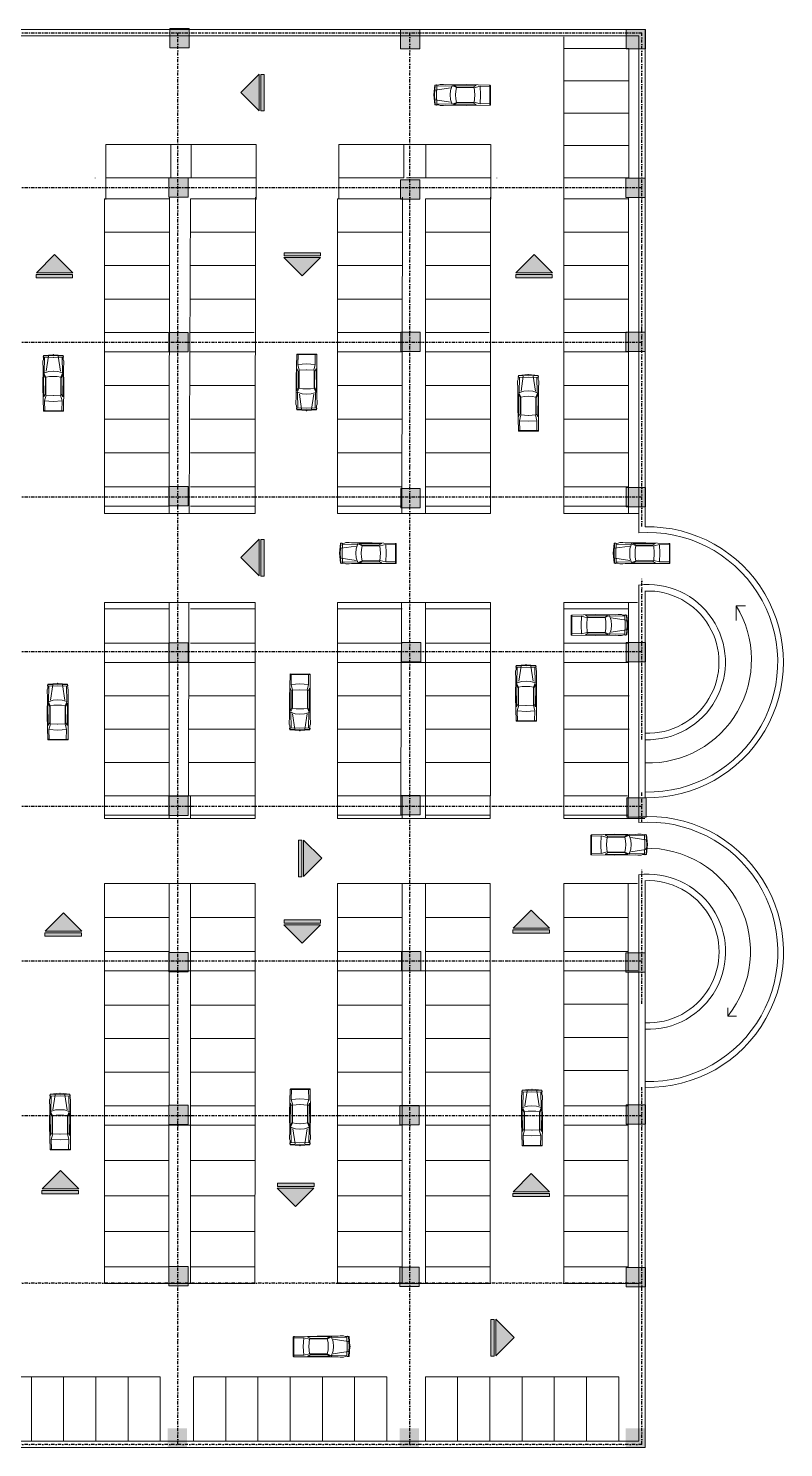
# Model space of a CAD drawing. Header units: millimetres. Extents: x 6439 to 7632, y -3085 to -712.
# Drawn here: x 7046 to 7632, y -3085 to -1984 of the extents above; entities that cross this region are included whole.
import ezdxf

# ---------------------------------------------------------------- set-up
doc = ezdxf.new("R2010")
doc.units = ezdxf.units.MM
doc.linetypes.add('DASHDOT', pattern=[25.4, 12.7, -6.35, 0, -6.35])
doc.linetypes.add('DASHED', pattern=[19.05, 12.7, -6.35])
for name, color, linetype, lineweight in [('auxiliar', 24, 'Continuous', 5), ('muebles', 30, 'Continuous', 0), ('Muros', 1, 'Continuous', 9), ('vial', 51, 'DASHED', 5)]:
    doc.layers.add(name, color=color, linetype=linetype, lineweight=lineweight)
doc.layers.add('ejes', color=210, linetype='DASHDOT')

# ---------------------------------------------------------------- blocks, each defined once
blk = doc.blocks.new('CHFA04PL')
at = {"color": 0, "linetype": 'ByBlock'}
for p, q in [((0, 0), (0.08, 0.96)), ((0, 0), (0.08, -0.96)), ((0.13, 0.95), (0.07, 0.01)), ((0.08, 0.96), (0.23, 0.99)), ((0.13, 0.95), (0.47, 0.97)), ((0.15, 0.48), (1.61, 0.7)), ((0.23, 0.99), (0.25, 0.96)), ((0.28, 0.96), (0.25, 0)), ((0.27, 0.85), (1.74, 0.88)), ((0.47, 0.97), (0.62, 1.03)), ((0.62, 1.03), (0.94, 1.03)), ((0.94, 1.03), (1.15, 1)), ((1.15, 1), (3.16, 1.01)), ((1.62, 0.44), (1.59, 0)), ((1.78, 0.91), (1.62, 0.44)), ((1.78, 0.91), (2.19, 0.73)), ((1.91, 0.95), (4.1, 0.93)), ((1.91, 0.95), (2.24, 0.77)), ((2.12, 0.37), (2.11, 0)), ((2.19, 0.73), (2.12, 0.37)), ((2.19, 0.73), (3.92, 0.73)), ((2.24, 0.77), (3.78, 0.77)), ((3.16, 1.01), (5.44, 0.95)), ((3.78, 0.77), (4.1, 0.93)), ((3.92, 0.71), (4.48, 0.85)), ((3.92, 0.73), (3.97, 0.01)), ((4.48, 0.85), (5.43, 0.83)), ((4.48, 0.85), (4.53, 0)), ((4.48, -0.85), (4.53, 0)), ((5.44, 0.9), (5.44, -0.95)), ((5.49, 0.9), (5.49, -0.95)), ((0.13, -0.95), (0.07, -0.01)), ((0.08, -0.96), (0.23, -0.99)), ((0.13, -0.95), (0.47, -0.97)), ((0.15, -0.48), (1.61, -0.7)), ((0.23, -0.99), (0.25, -0.96)), ((0.28, -0.96), (0.25, 0)), ((0.27, -0.85), (1.74, -0.88)), ((0.47, -0.97), (0.62, -1.03)), ((0.62, -1.03), (0.94, -1.03)), ((0.94, -1.03), (1.15, -1)), ((1.15, -1), (3.16, -1.01)), ((1.62, -0.44), (1.59, 0)), ((1.77, -0.89), (1.62, -0.44)), ((1.8, -0.9), (2.19, -0.73)), ((1.91, -0.95), (2.24, -0.77)), ((1.91, -0.95), (4.1, -0.93)), ((2.12, -0.37), (2.11, 0)), ((2.19, -0.73), (2.12, -0.37)), ((2.19, -0.73), (3.92, -0.73)), ((2.24, -0.77), (3.78, -0.77)), ((3.16, -1.01), (5.44, -1)), ((3.78, -0.77), (4.1, -0.93)), ((3.92, -0.73), (3.97, -0.01)), ((3.92, -0.71), (4.48, -0.85)), ((4.48, -0.85), (5.43, -0.83))]:
    blk.add_line(p, q, dxfattribs=at)
for centre, radius, start, end in [((0.27, 0), 0.0127, 178.7004, 181.2996), ((1.6, 0), 0.0127, 175.5855, 184.4145), ((1.79, 0.88), 0.0254, 65.7961, 162.2571), ((2.12, 0), 0.0127, 177.991, 182.009), ((5.39, 0.9), 0.0508, 0, 88.5082), ((5.44, 0.9), 0.0508, 0, 88.5082), ((1.79, -0.88), 0.0254, 197.7429, 294.2039), ((1.92, -0.91), 0.0127, 116.9382, 269.53), ((5.39, -0.95), 0.0508, 270.2142, 0), ((5.44, -0.95), 0.0508, 270.2142, 360)]:
    blk.add_arc(centre, radius, start, end, dxfattribs=at)
for p in [(0, 0.01), (0, -0.01)]:
    blk.add_point(p, dxfattribs=at)

msp = doc.modelspace()

# ---------------------------------------------------------------- hatches: boundary and pattern name
at = {"layer": 'Muros', "linetype": 'Continuous'}
for points in [[(7155.7, -1984.2), (7155.7, -1999.2), (7170.7, -1999.2), (7170.7, -1984.2)], [(7334.7, -1985.1), (7334.7, -2000.1), (7349.7, -2000.1), (7349.7, -1985.1)], [(7510, -1985.1), (7510, -2000.1), (7525, -2000.1), (7525, -1985.1)], [(7155.1, -2100.2), (7155.1, -2115.2), (7170.1, -2115.2), (7170.1, -2100.2)], [(7334.7, -2101.6), (7334.7, -2116.6), (7349.7, -2116.6), (7349.7, -2101.6)], [(7509.6, -2100.3), (7509.6, -2115.3), (7524.6, -2115.3), (7524.6, -2100.3)], [(7155.1, -2220.2), (7155.1, -2235.2), (7170.1, -2235.2), (7170.1, -2220.2)], [(7335.1, -2219.9), (7335.1, -2234.9), (7350.1, -2234.9), (7350.1, -2219.9)], [(7509.6, -2219.9), (7509.6, -2234.9), (7524.6, -2234.9), (7524.6, -2219.9)], [(7155.1, -2339.6), (7155.1, -2354.6), (7170.1, -2354.6), (7170.1, -2339.6)], [(7335.1, -2341.2), (7335.1, -2356.2), (7350.1, -2356.2), (7350.1, -2341.2)], [(7510, -2340.3), (7510, -2355.3), (7525, -2355.3), (7525, -2340.3)], [(7155.1, -2460.9), (7155.1, -2475.9), (7170.1, -2475.9), (7170.1, -2460.9)], [(7335.5, -2460.7), (7335.5, -2475.7), (7350.5, -2475.7), (7350.5, -2460.7)], [(7510, -2460.7), (7510, -2475.7), (7525, -2475.7), (7525, -2460.7)], [(7155.1, -2580), (7155.1, -2595), (7170.1, -2595), (7170.1, -2580)], [(7335.1, -2579.3), (7335.1, -2594.3), (7350.1, -2594.3), (7350.1, -2579.3)], [(7510.5, -2581.1), (7510.5, -2596.1), (7525.5, -2596.1), (7525.5, -2581.1)], [(7155.1, -2701.2), (7155.1, -2716.2), (7170.1, -2716.2), (7170.1, -2701.2)], [(7335.5, -2700.5), (7335.5, -2715.5), (7350.5, -2715.5), (7350.5, -2700.5)], [(7509.6, -2701.4), (7509.6, -2716.4), (7524.6, -2716.4), (7524.6, -2701.4)], [(7155.1, -2819.5), (7155.1, -2834.5), (7170.1, -2834.5), (7170.1, -2819.5)], [(7334.2, -2819.9), (7334.2, -2834.9), (7349.2, -2834.9), (7349.2, -2819.9)], [(7510, -2819.3), (7510, -2834.3), (7525, -2834.3), (7525, -2819.3)], [(7155.1, -2944.7), (7155.1, -2959.7), (7170.1, -2959.7), (7170.1, -2944.7)], [(7334.2, -2945.3), (7334.2, -2960.3), (7349.2, -2960.3), (7349.2, -2945.3)], [(7510, -2945.5), (7510, -2960.5), (7525, -2960.5), (7525, -2945.5)], [(7154.2, -3070.3), (7154.2, -3085.3), (7169.2, -3085.3), (7169.2, -3070.3)], [(7334.2, -3070.3), (7334.2, -3085.3), (7349.2, -3085.3), (7349.2, -3070.3)], [(7509.6, -3070.3), (7509.6, -3085.3), (7524.6, -3085.3), (7524.6, -3070.3)]]:
    msp.add_hatch(color=256, dxfattribs=at).paths.add_polyline_path(points)
at = {"layer": 'vial', "linetype": 'Continuous', "ltscale": 2.5}
h = msp.add_hatch(color=256, dxfattribs=at)
h.paths.add_polyline_path([(7226.5, -2020), (7228.9, -2020), (7228.9, -2048.3), (7226.5, -2048.3)])
h.paths.add_polyline_path([(7225.2, -2019.8), (7225.2, -2048.1), (7211, -2034)])
h = msp.add_hatch(color=256, dxfattribs=at)
h.paths.add_polyline_path([(7080.4, -2175.2), (7080.4, -2177.7), (7052.1, -2177.7), (7052.1, -2175.2)])
h.paths.add_polyline_path([(7080.6, -2173.9), (7052.3, -2173.9), (7066.4, -2159.7)])
h = msp.add_hatch(color=256, dxfattribs=at)
h.paths.add_polyline_path([(7244.5, -2160.8), (7244.5, -2158.3), (7272.8, -2158.3), (7272.8, -2160.8)])
h.paths.add_polyline_path([(7244.3, -2162.1), (7272.6, -2162.1), (7258.5, -2176.3)])
h = msp.add_hatch(color=256, dxfattribs=at)
h.paths.add_polyline_path([(7452.5, -2175.2), (7452.5, -2177.7), (7424.2, -2177.7), (7424.2, -2175.2)])
h.paths.add_polyline_path([(7452.7, -2173.9), (7424.4, -2173.9), (7438.5, -2159.7)])
h = msp.add_hatch(color=256, dxfattribs=at)
h.paths.add_polyline_path([(7226.5, -2380.7), (7228.9, -2380.7), (7228.9, -2409.1), (7226.5, -2409.1)])
h.paths.add_polyline_path([(7225.2, -2380.6), (7225.2, -2408.9), (7211, -2394.7)])
h = msp.add_hatch(color=256, dxfattribs=at)
h.paths.add_polyline_path([(7258.2, -2614.1), (7255.7, -2614.1), (7255.7, -2642.4), (7258.2, -2642.4)])
h.paths.add_polyline_path([(7259.5, -2613.9), (7259.5, -2642.2), (7273.7, -2628.1)])
h = msp.add_hatch(color=256, dxfattribs=at)
h.paths.add_polyline_path([(7087.2, -2686), (7087.2, -2688.4), (7058.9, -2688.4), (7058.9, -2686)])
h.paths.add_polyline_path([(7087.4, -2684.6), (7059.1, -2684.6), (7073.2, -2670.5)])
h = msp.add_hatch(color=256, dxfattribs=at)
h.paths.add_polyline_path([(7450.3, -2683.7), (7450.3, -2686.1), (7421.9, -2686.1), (7421.9, -2683.7)])
h.paths.add_polyline_path([(7450.4, -2682.4), (7422.1, -2682.4), (7436.3, -2668.2)])
h = msp.add_hatch(color=256, dxfattribs=at)
h.paths.add_polyline_path([(7244.5, -2678.3), (7244.5, -2675.9), (7272.8, -2675.9), (7272.8, -2678.3)])
h.paths.add_polyline_path([(7244.3, -2679.6), (7272.6, -2679.6), (7258.5, -2693.8)])
h = msp.add_hatch(color=256, dxfattribs=at)
h.paths.add_polyline_path([(7085, -2885.8), (7085, -2888.3), (7056.6, -2888.3), (7056.6, -2885.8)])
h.paths.add_polyline_path([(7085.1, -2884.5), (7056.8, -2884.5), (7071, -2870.3)])
h = msp.add_hatch(color=256, dxfattribs=at)
h.paths.add_polyline_path([(7450.3, -2888.1), (7450.3, -2890.5), (7421.9, -2890.5), (7421.9, -2888.1)])
h.paths.add_polyline_path([(7450.4, -2886.8), (7422.1, -2886.8), (7436.3, -2872.6)])
h = msp.add_hatch(color=256, dxfattribs=at)
h.paths.add_polyline_path([(7239.4, -2882.7), (7239.4, -2880.2), (7267.7, -2880.2), (7267.7, -2882.7)])
h.paths.add_polyline_path([(7239.2, -2884), (7267.5, -2884), (7253.4, -2898.2)])
h = msp.add_hatch(color=256, dxfattribs=at)
h.paths.add_polyline_path([(7407.4, -2985.9), (7404.9, -2985.9), (7404.9, -3014.3), (7407.4, -3014.3)])
h.paths.add_polyline_path([(7408.7, -2985.7), (7408.7, -3014.1), (7422.9, -2999.9)])

# ---------------------------------------------------------------- linework, layer by layer
at = {"layer": 'auxiliar', "linetype": 'Continuous'}
for p, q in [((7461.4, -2116.6), (7461.4, -1990.8)), ((7461.4, -1999.9), (7511.9, -1999.9)), ((7511.9, -2000.7), (7511.9, -2100.2)), ((7461.4, -2025), (7511.9, -2025)), ((7461.4, -2050), (7511.9, -2050)), ((7106.2, -2117), (7106.2, -2074.2)), ((7106.2, -2074.2), (7156.7, -2074.2)), ((7156.7, -2074.2), (7156.7, -2100.2)), ((7156.9, -2074.2), (7222.8, -2074.2)), ((7172.3, -2100.2), (7172.3, -2074.2)), ((7222.8, -2074.2), (7222.8, -2117)), ((7286.9, -2074.2), (7404.5, -2074.2)), ((7286.9, -2116.5), (7286.9, -2074.2)), ((7337.4, -2074.2), (7337.4, -2100.2)), ((7354.5, -2100.2), (7354.5, -2074.2)), ((7405, -2074.2), (7405, -2116.6)), ((7461.4, -2075.1), (7511.9, -2075.1)), ((7097.9, -2100.2), (7097.9, -2100.3)), ((7106.2, -2100.2), (7156.7, -2100.2)), ((7157.3, -2100.2), (7222.8, -2100.2)), ((7164, -2100.2), (7164, -2100.3)), ((7286.9, -2100.2), (7337.4, -2100.2)), ((7339.5, -2100.2), (7405, -2100.2)), ((7346.2, -2100.2), (7346.2, -2100.3)), ((7409.5, -2100.2), (7409.5, -2100.3)), ((7461.4, -2100.2), (7511.9, -2100.2)), ((7105.1, -2116.5), (7155.2, -2116.5)), ((7105.1, -2360.5), (7105.1, -2116.5)), ((7155.5, -2115.2), (7155.3, -2360.5)), ((7170.9, -2360.5), (7171.8, -2116.5)), ((7171.8, -2116.5), (7221.9, -2116.5)), ((7222.2, -2115.2), (7222.1, -2360.5)), ((7286, -2116.5), (7336.1, -2116.5)), ((7286, -2360.5), (7286, -2116.5)), ((7336.4, -2115.2), (7335.7, -2360.5)), ((7354.3, -2116.5), (7404.4, -2116.5)), ((7354.3, -2360.5), (7354.3, -2116.5)), ((7404.7, -2115.2), (7404.5, -2360.5)), ((7461.4, -2116.5), (7511.5, -2116.5)), ((7461.4, -2360.5), (7461.4, -2116.5)), ((7511.7, -2115.2), (7511.6, -2360.5)), ((7105.1, -2142.4), (7155.2, -2142.4)), ((7171.8, -2142.4), (7221.9, -2142.4)), ((7286, -2142.4), (7336.1, -2142.4)), ((7354.3, -2142.4), (7404.4, -2142.4)), ((7461.4, -2142.4), (7511.5, -2142.4)), ((7105.1, -2168.3), (7155.2, -2168.3)), ((7171.8, -2168.3), (7221.9, -2168.3)), ((7286, -2168.3), (7336.1, -2168.3)), ((7354.3, -2168.3), (7404.4, -2168.3)), ((7461.4, -2168.3), (7511.5, -2168.3)), ((7105.1, -2194.2), (7155.2, -2194.2)), ((7171.8, -2194.2), (7221.9, -2194.2)), ((7286, -2194.2), (7336.1, -2194.2)), ((7354.3, -2194.2), (7404.4, -2194.2)), ((7461.4, -2194.2), (7511.5, -2194.2)), ((7105.1, -2220.2), (7154.4, -2220.2)), ((7171.8, -2220.2), (7221.2, -2220.2)), ((7286, -2220.2), (7335.4, -2220.2)), ((7354.3, -2220.2), (7403.6, -2220.2)), ((7461.4, -2220.2), (7510.7, -2220.2)), ((7105.1, -2235.2), (7155.2, -2235.2)), ((7171.8, -2235.2), (7221.9, -2235.2)), ((7286, -2235.2), (7336.1, -2235.2)), ((7354.3, -2235.2), (7404.4, -2235.2)), ((7461.4, -2235.2), (7511.5, -2235.2)), ((7105.1, -2261.3), (7155.2, -2261.3)), ((7171.8, -2261.3), (7221.9, -2261.3)), ((7286, -2261.3), (7336.1, -2261.3)), ((7354.3, -2261.3), (7404.4, -2261.3)), ((7461.4, -2261.3), (7511.5, -2261.3)), ((7105.1, -2287.5), (7155.2, -2287.5)), ((7171.8, -2287.5), (7221.9, -2287.5)), ((7286, -2287.5), (7336.1, -2287.5)), ((7354.3, -2287.5), (7404.4, -2287.5)), ((7461.4, -2287.5), (7511.5, -2287.5)), ((7105.1, -2313.6), (7155.2, -2313.6)), ((7171.8, -2313.6), (7221.9, -2313.6)), ((7286, -2313.6), (7336.1, -2313.6)), ((7354.3, -2313.6), (7404.4, -2313.6)), ((7461.4, -2313.6), (7511.5, -2313.6)), ((7105.1, -2339.8), (7155.2, -2339.8)), ((7171.8, -2339.8), (7221.9, -2339.8)), ((7286, -2339.8), (7336.1, -2339.8)), ((7354.3, -2339.8), (7404.4, -2339.8)), ((7461.4, -2339.8), (7511.5, -2339.8)), ((7105.1, -2354.8), (7155.2, -2354.8)), ((7171.8, -2354.8), (7221.9, -2354.8)), ((7286, -2354.8), (7336.1, -2354.8)), ((7354.3, -2354.8), (7404.4, -2354.8)), ((7461.4, -2354.8), (7511.5, -2354.8)), ((7105.1, -2579.7), (7105.1, -2429.6)), ((7155.3, -2429.6), (7155.2, -2579.7)), ((7170.2, -2579.5), (7170.6, -2429.6)), ((7222.1, -2429.6), (7222, -2579.7)), ((7286, -2579.7), (7286, -2429.6)), ((7335.5, -2429.6), (7335.1, -2579.3)), ((7354.3, -2502), (7354.3, -2429.6)), ((7404.5, -2429.6), (7404.5, -2579.7)), ((7461.4, -2579.7), (7461.4, -2429.6)), ((7511.6, -2429.6), (7511.6, -2580.3)), ((7595.3, -2432.3), (7602.4, -2432.3)), ((7595.3, -2432.3), (7595.3, -2443.6)), ((7105.1, -2434.5), (7155.2, -2434.5)), ((7171.8, -2434.5), (7221.9, -2434.5)), ((7286, -2434.5), (7336.1, -2434.5)), ((7354.3, -2434.5), (7404.4, -2434.5)), ((7461.4, -2434.5), (7511.5, -2434.5)), ((7105.1, -2461.1), (7155.2, -2461.1)), ((7171.8, -2461.1), (7221.9, -2461.1)), ((7286, -2461.1), (7336.1, -2461.1)), ((7354.3, -2461.1), (7404.4, -2461.1)), ((7461.4, -2461.1), (7511.5, -2461.1)), ((7105.1, -2476.1), (7222, -2476.1)), ((7286, -2476.1), (7404.5, -2476.1)), ((7461.4, -2476.1), (7511.5, -2476.1)), ((7105.1, -2502), (7155.3, -2502)), ((7170.4, -2502), (7222, -2502)), ((7286, -2502), (7335.3, -2502)), ((7354.3, -2502), (7404.5, -2502)), ((7354.3, -2580.3), (7354.3, -2502)), ((7461.4, -2502), (7512.1, -2502)), ((7105.1, -2527.9), (7155.3, -2527.9)), ((7170.3, -2527.9), (7222, -2527.9)), ((7286, -2527.9), (7335.2, -2527.9)), ((7354.3, -2527.9), (7404.6, -2527.9)), ((7461.4, -2527.9), (7512.1, -2527.9)), ((7105.1, -2553.8), (7155.3, -2553.8)), ((7170.3, -2553.8), (7222, -2553.8)), ((7286, -2553.8), (7335.2, -2553.8)), ((7354.3, -2553.8), (7404.5, -2553.8)), ((7461.4, -2553.8), (7511.6, -2553.8)), ((7105.1, -2579.7), (7222, -2579.7)), ((7105.1, -2597.2), (7105.1, -2579.7)), ((7155.2, -2579.7), (7155.2, -2597.2)), ((7171.8, -2597.2), (7171.8, -2579.7)), ((7222, -2579.7), (7222, -2597.2)), ((7286, -2579.7), (7404.4, -2579.7)), ((7286, -2597.2), (7286, -2579.7)), ((7336.2, -2579.7), (7336.2, -2597.2)), ((7354.3, -2597.2), (7354.3, -2580.3)), ((7404.4, -2579.7), (7404.4, -2597.2)), ((7461.4, -2579.7), (7511, -2579.7)), ((7461.4, -2597.2), (7461.4, -2579.7)), ((7511.5, -2580.3), (7511.5, -2597.2)), ((7105.1, -2594.7), (7155.2, -2594.7)), ((7171.8, -2594.7), (7222, -2594.7)), ((7286, -2594.7), (7336.2, -2594.7)), ((7354.3, -2594.7), (7404.4, -2594.7)), ((7461.4, -2594.7), (7511.5, -2594.7)), ((7105.1, -2647.6), (7155.2, -2647.6)), ((7105.1, -2715.5), (7105.1, -2647.6)), ((7105.1, -2647.6), (7222, -2647.6)), ((7155.2, -2647.6), (7155.2, -2716.2)), ((7171.8, -2716.1), (7171.8, -2647.6)), ((7171.8, -2647.6), (7222, -2647.6)), ((7222, -2647.6), (7221.9, -2715.5)), ((7286, -2647.6), (7336.2, -2647.6)), ((7286, -2715.5), (7286, -2647.6)), ((7286, -2647.6), (7404.4, -2647.6)), ((7336.2, -2647.6), (7336.1, -2715.5)), ((7354.3, -2715.5), (7354.3, -2647.6)), ((7354.3, -2647.6), (7404.4, -2647.6)), ((7404.4, -2647.6), (7404.4, -2715.5)), ((7461.4, -2715.5), (7461.4, -2647.6)), ((7461.4, -2647.6), (7518.8, -2647.6)), ((7511.5, -2647.6), (7511.5, -2715.5)), ((7105.1, -2674), (7155.2, -2674)), ((7171.8, -2674), (7222, -2674)), ((7286, -2674), (7336.2, -2674)), ((7354.3, -2674), (7404.4, -2674)), ((7461.4, -2674), (7511.5, -2674)), ((7105.1, -2700.5), (7155.2, -2700.5)), ((7171.8, -2700.5), (7222, -2700.5)), ((7286, -2700.5), (7336.2, -2700.5)), ((7354.3, -2700.5), (7404.4, -2700.5)), ((7461.4, -2700.5), (7511.5, -2700.5)), ((7105.1, -2715.5), (7221.9, -2715.5)), ((7286, -2715.5), (7336.2, -2715.5)), ((7335.5, -2715.5), (7404.4, -2715.5)), ((7461.4, -2715.5), (7519, -2715.5)), ((7461.4, -2741.2), (7511.5, -2741.2)), ((7105.1, -2742.1), (7155.2, -2742.1)), ((7171.8, -2742.1), (7221.9, -2742.1)), ((7286, -2742.1), (7336.2, -2742.1)), ((7354.3, -2742.1), (7404.4, -2742.1)), ((7588.7, -2750.5), (7588.7, -2744.1)), ((7588.7, -2750.5), (7595.5, -2750.5)), ((7105.1, -2768), (7155.2, -2768)), ((7171.8, -2768), (7222, -2768)), ((7286, -2768), (7336.2, -2768)), ((7354.3, -2768), (7404.4, -2768)), ((7461.4, -2767), (7511.5, -2767)), ((7105.1, -2794), (7155.2, -2794)), ((7171.8, -2794), (7222, -2794)), ((7286, -2794), (7336.2, -2794)), ((7354.3, -2794), (7404.4, -2794)), ((7461.4, -2792.7), (7511.5, -2792.7)), ((7105.1, -2820), (7155.2, -2820)), ((7105.1, -2958), (7105.1, -2820)), ((7155.1, -2820), (7155.1, -2958)), ((7171.8, -2958), (7171.8, -2820)), ((7171.8, -2820), (7222, -2820)), ((7221.9, -2820), (7221.8, -2958)), ((7286, -2820), (7336.2, -2820)), ((7286, -2958), (7286, -2820)), ((7336.1, -2820), (7336.1, -2958)), ((7336.1, -2820), (7404.4, -2820)), ((7354.3, -2958), (7354.3, -2820)), ((7404.3, -2820), (7404.3, -2958)), ((7461.4, -2958), (7461.4, -2820)), ((7461.4, -2820), (7511.5, -2820)), ((7511.4, -2820), (7511.4, -2945.1)), ((7105.1, -2835), (7155.2, -2835)), ((7155.2, -2835), (7222, -2835)), ((7286, -2835), (7336.2, -2835)), ((7354.3, -2835), (7404.4, -2835)), ((7461.4, -2835), (7511.5, -2835)), ((7105.1, -2862.5), (7155.2, -2862.5)), ((7171.8, -2862.5), (7222, -2862.5)), ((7286, -2862.5), (7336.2, -2862.5)), ((7354.3, -2862.5), (7404.4, -2862.5)), ((7461.4, -2862.5), (7511.5, -2862.5)), ((7105.1, -2890), (7155.2, -2890)), ((7171.8, -2890), (7222, -2890)), ((7286, -2890), (7336.2, -2890)), ((7354.3, -2890), (7404.4, -2890)), ((7461.4, -2890), (7511.5, -2890)), ((7105.1, -2917.5), (7155.2, -2917.5)), ((7171.8, -2917.5), (7222, -2917.5)), ((7286, -2917.5), (7336.2, -2917.5)), ((7354.3, -2917.5), (7404.4, -2917.5)), ((7461.4, -2917.5), (7511.5, -2917.5)), ((7105.1, -2945), (7155.2, -2945)), ((7171.8, -2945), (7222, -2945)), ((7286, -2945), (7336.2, -2945)), ((7354.3, -2945), (7404.4, -2945)), ((7461.4, -2945), (7511.5, -2945)), ((7105.1, -2958), (7221.8, -2958)), ((7286, -2958), (7404.3, -2958)), ((7461.4, -2958), (7519.6, -2958)), ((6998.4, -3030.3), (7148.4, -3030.3)), ((7048.4, -3080.3), (7048.4, -3030.3)), ((7073.4, -3080.3), (7073.4, -3030.3)), ((7098.4, -3080.3), (7098.4, -3030.3)), ((7123.4, -3080.3), (7123.4, -3030.3)), ((7148.4, -3080.3), (7148.4, -3030.3)), ((7174.2, -3030.3), (7324.2, -3030.3)), ((7174.2, -3080.3), (7174.2, -3030.3)), ((7199.2, -3080.3), (7199.2, -3030.3)), ((7224.2, -3080.3), (7224.2, -3030.3)), ((7249.2, -3080.3), (7249.2, -3030.3)), ((7274.2, -3080.3), (7274.2, -3030.3)), ((7299.2, -3080.3), (7299.2, -3030.3)), ((7324.2, -3080.3), (7324.2, -3030.3)), ((7354.1, -3080.3), (7354.1, -3030.3)), ((7354.1, -3030.3), (7504.1, -3030.3)), ((7379.1, -3080.3), (7379.1, -3030.3)), ((7404.1, -3080.3), (7404.1, -3030.3)), ((7429.1, -3080.3), (7429.1, -3030.3)), ((7454.1, -3080.3), (7454.1, -3030.3)), ((7479.1, -3080.3), (7479.1, -3030.3)), ((7504.1, -3080.3), (7504.1, -3030.3))]:
    msp.add_line(p, q, dxfattribs=at)
at = {"layer": 'auxiliar'}
for p, q in [((7222.1, -2360.5), (7105.1, -2360.5)), ((7404.5, -2360.5), (7286, -2360.5)), ((7519.8, -2360.5), (7461.4, -2360.5)), ((7222.1, -2429.6), (7105.1, -2429.6)), ((7404.5, -2429.6), (7286, -2429.6)), ((7518.6, -2429.6), (7461.4, -2429.6)), ((7222, -2597.2), (7105.1, -2597.2)), ((7404.4, -2597.2), (7286, -2597.2)), ((7524.5, -2597.2), (7461.4, -2597.2)), ((7105.1, -2715.5), (7105.1, -2820)), ((7155.2, -2715.5), (7155.2, -2819.5)), ((7171.8, -2716.1), (7171.8, -2820)), ((7221.9, -2715.5), (7222, -2820)), ((7286, -2715.5), (7286, -2820)), ((7336.2, -2715.5), (7336.2, -2820)), ((7354.3, -2715.5), (7354.3, -2820)), ((7404.4, -2715.5), (7404.4, -2820)), ((7461.4, -2715.5), (7461.4, -2820)), ((7511.5, -2820), (7511.5, -2716.4))]:
    msp.add_line(p, q, dxfattribs=at)
at = {"layer": 'auxiliar', "color": 1}
msp.add_line((7430.4, -3085.3), (7166.7, -3085.3), dxfattribs=at)
at = {"layer": 'auxiliar', "linetype": 'Continuous'}
for centre, start, end in [((7526.9, -2476.1), 95.2616, 95.3253), ((7527.1, -2474.1), 268.3055, 31.4839), ((7526.4, -2700.3), 321.1488, 91.6735)]:
    msp.add_arc(centre, 80, start, end, dxfattribs=at)
at = {"layer": 'ejes', "linetype": 'DASHDOT', "ltscale": 0.2}
for p, q in [((6442.1, -1987.6), (7522.1, -1987.6)), ((7162.1, -3082.8), (7162.1, -1987.6)), ((7342.1, -3082.8), (7342.1, -1987.6)), ((7522.1, -2062.6), (7522.1, -1987.6)), ((7522.1, -2218), (7522.1, -2057.8)), ((6442.1, -2107.6), (7522.1, -2107.6)), ((7522.1, -2370.7), (7522.1, -2218)), ((6442.1, -2227.6), (7522.1, -2227.6)), ((6442.1, -2347.6), (7522.1, -2347.6)), ((7522.1, -2535.9), (7522.1, -2411.3)), ((6442.1, -2467.6), (7522.1, -2467.6)), ((7522.1, -2600.4), (7522.1, -2576.6)), ((6442.1, -2587.6), (7522.1, -2587.6)), ((7522.1, -2740.9), (7522.1, -2637.1)), ((6442.1, -2707.6), (7522.1, -2707.6)), ((7522.1, -3082.8), (7522.1, -2805.7)), ((6442.1, -2827.6), (7522.1, -2827.6)), ((7522.1, -2957.6), (6442.1, -2957.6)), ((7154.3, -3082.8), (6442.1, -3082.8)), ((7522.1, -3082.8), (7154.3, -3082.8))]:
    msp.add_line(p, q, dxfattribs=at)
at = {"layer": 'Muros', "linetype": 'Continuous', "ltscale": 0.06}
for p, q in [((6439.6, -1985.1), (7524.6, -1985.1)), ((6444.6, -1990.1), (7519.6, -1990.1)), ((7519.6, -2062.6), (7519.6, -1990.1)), ((7524.6, -2062.6), (7524.6, -1985.1)), ((7519.6, -2217.9), (7519.6, -2058)), ((7524.6, -2219.9), (7524.6, -2062.6)), ((7519.6, -2375.5), (7519.6, -2217.9)), ((7524.6, -2370.9), (7524.6, -2222.6)), ((7519.6, -2580.4), (7519.6, -2416.1)), ((7524.6, -2421.2), (7524.6, -2420.7)), ((7524.6, -2580.9), (7524.6, -2420.7)), ((7519.6, -2600.2), (7519.6, -2576.4)), ((7519.6, -2600.2), (7519.6, -2596.4)), ((7519.6, -2801.1), (7519.6, -2640.8)), ((7524.6, -2805.8), (7524.6, -2645.4)), ((7519.6, -3080.3), (7519.6, -2801.1)), ((7524.6, -3085.3), (7524.6, -2805.8)), ((7154.3, -3080.3), (6444.6, -3080.3)), ((7519.6, -3080.3), (7154.3, -3080.3)), ((7522.1, -3085.3), (6988.9, -3085.3)), ((7418, -3085.3), (7154.3, -3085.3))]:
    msp.add_line(p, q, dxfattribs=at)
at = {"layer": 'Muros', "linetype": 'Continuous'}
for p, q in [((7155.7, -1984.2), (7155.7, -1999.2)), ((7170.7, -1984.2), (7155.7, -1984.2)), ((7170.7, -1999.2), (7170.7, -1984.2)), ((7334.7, -1985.1), (7334.7, -2000.1)), ((7349.7, -2000.1), (7349.7, -1985.1)), ((7510, -1985.1), (7510, -2000.1)), ((7525, -1985.1), (7510, -1985.1)), ((7525, -2000.1), (7525, -1985.1)), ((7155.7, -1999.2), (7170.7, -1999.2)), ((7334.7, -2000.1), (7349.7, -2000.1)), ((7510, -2000.1), (7525, -2000.1)), ((7155.1, -2100.2), (7155.1, -2115.2)), ((7170.1, -2100.2), (7155.1, -2100.2)), ((7170.1, -2115.2), (7170.1, -2100.2)), ((7334.7, -2101.6), (7334.7, -2116.6)), ((7349.7, -2101.6), (7334.7, -2101.6)), ((7349.7, -2116.6), (7349.7, -2101.6)), ((7509.6, -2100.3), (7509.6, -2115.3)), ((7524.6, -2100.3), (7509.6, -2100.3)), ((7524.6, -2115.3), (7524.6, -2100.3)), ((7155.1, -2115.2), (7170.1, -2115.2)), ((7334.7, -2116.6), (7349.7, -2116.6)), ((7509.6, -2115.3), (7524.6, -2115.3)), ((7155.1, -2220.2), (7155.1, -2235.2)), ((7170.1, -2220.2), (7155.1, -2220.2)), ((7170.1, -2235.2), (7170.1, -2220.2)), ((7335.1, -2219.9), (7335.1, -2234.9)), ((7350.1, -2219.9), (7335.1, -2219.9)), ((7350.1, -2234.9), (7350.1, -2219.9)), ((7509.6, -2219.9), (7509.6, -2234.9)), ((7524.6, -2219.9), (7509.6, -2219.9)), ((7524.6, -2234.9), (7524.6, -2219.9)), ((7335.1, -2234.9), (7350.1, -2234.9)), ((7509.6, -2234.9), (7524.6, -2234.9)), ((7155.1, -2235.2), (7170.1, -2235.2)), ((7155.1, -2339.6), (7155.1, -2354.6)), ((7170.1, -2339.6), (7155.1, -2339.6)), ((7170.1, -2354.6), (7170.1, -2339.6)), ((7335.1, -2341.2), (7335.1, -2356.2)), ((7350.1, -2341.2), (7335.1, -2341.2)), ((7350.1, -2356.2), (7350.1, -2341.2)), ((7510, -2340.3), (7510, -2355.3)), ((7525, -2340.3), (7510, -2340.3)), ((7525, -2355.3), (7525, -2340.3)), ((7155.1, -2354.6), (7170.1, -2354.6)), ((7335.1, -2356.2), (7350.1, -2356.2)), ((7510, -2355.3), (7525, -2355.3)), ((7155.1, -2460.9), (7155.1, -2475.9)), ((7170.1, -2460.9), (7155.1, -2460.9)), ((7170.1, -2475.9), (7170.1, -2460.9)), ((7335.5, -2460.7), (7335.5, -2475.7)), ((7350.5, -2460.7), (7335.5, -2460.7)), ((7350.5, -2475.7), (7350.5, -2460.7)), ((7510, -2460.7), (7510, -2475.7)), ((7525, -2460.7), (7510, -2460.7)), ((7525, -2475.7), (7525, -2460.7)), ((7155.1, -2475.9), (7170.1, -2475.9)), ((7335.5, -2475.7), (7350.5, -2475.7)), ((7510, -2475.7), (7525, -2475.7)), ((7170.1, -2580), (7155.1, -2580)), ((7155.1, -2580), (7155.1, -2595)), ((7170.1, -2595), (7170.1, -2580)), ((7335.1, -2579.3), (7335.1, -2594.3)), ((7350.1, -2579.3), (7335.1, -2579.3)), ((7350.1, -2594.3), (7350.1, -2579.3)), ((7510.5, -2581.1), (7510.5, -2596.1)), ((7525.5, -2581.1), (7510.5, -2581.1)), ((7525.5, -2596.1), (7525.5, -2581.1)), ((7155.1, -2595), (7170.1, -2595)), ((7335.1, -2594.3), (7350.1, -2594.3)), ((7510.5, -2596.1), (7525.5, -2596.1)), ((7170.1, -2701.2), (7155.1, -2701.2)), ((7155.1, -2701.2), (7155.1, -2716.2)), ((7170.1, -2716.2), (7170.1, -2701.2)), ((7335.5, -2700.5), (7335.5, -2715.5)), ((7350.5, -2700.5), (7335.5, -2700.5)), ((7350.5, -2715.5), (7350.5, -2700.5)), ((7509.6, -2701.4), (7509.6, -2716.4)), ((7524.6, -2701.4), (7509.6, -2701.4)), ((7524.6, -2716.4), (7524.6, -2701.4)), ((7155.1, -2716.2), (7170.1, -2716.2)), ((7335.5, -2715.5), (7350.5, -2715.5)), ((7509.6, -2716.4), (7524.6, -2716.4)), ((7170.1, -2819.5), (7155.1, -2819.5)), ((7155.1, -2819.5), (7155.1, -2834.5)), ((7170.1, -2834.5), (7170.1, -2819.5)), ((7334.2, -2819.9), (7334.2, -2834.9)), ((7349.2, -2819.9), (7334.2, -2819.9)), ((7349.2, -2834.9), (7349.2, -2819.9)), ((7525, -2819.3), (7510, -2819.3)), ((7510, -2819.3), (7510, -2834.3)), ((7525, -2834.3), (7525, -2819.3)), ((7155.1, -2834.5), (7170.1, -2834.5)), ((7334.2, -2834.9), (7349.2, -2834.9)), ((7510, -2834.3), (7525, -2834.3)), ((7170.1, -2944.7), (7155.1, -2944.7)), ((7155.1, -2944.7), (7155.1, -2959.7)), ((7170.1, -2959.7), (7170.1, -2944.7)), ((7349.2, -2945.3), (7334.2, -2945.3)), ((7334.2, -2945.3), (7334.2, -2960.3)), ((7349.2, -2960.3), (7349.2, -2945.3)), ((7510, -2945.5), (7510, -2960.5)), ((7525, -2945.5), (7510, -2945.5)), ((7525, -2960.5), (7525, -2945.5)), ((7155.1, -2959.7), (7170.1, -2959.7)), ((7334.2, -2960.3), (7349.2, -2960.3)), ((7510, -2960.5), (7525, -2960.5)), ((7524.6, -3085.3), (7524.6, -3070.3)), ((7509.6, -3085.3), (7524.6, -3085.3))]:
    msp.add_line(p, q, dxfattribs=at)
for centre, radius, start, end in [((7526.8, -2476), 100.7, 268.7452, 94.1027), ((7526.8, -2476), 105.1, 268.7926, 91.2074), ((7526.7, -2475.9), 60.2, 267.944, 96.9345), ((7526.7, -2475.9), 55.2, 267.7912, 92.2088), ((7526.9, -2471.1), 105, 265.9775, 265.9935), ((7526.9, -2700.7), 105.1, 268.7043, 94.1256), ((7526.9, -2700.7), 100.7, 268.6523, 94.196), ((7526.9, -2700.6), 60.2, 267.8004, 97.1534), ((7526.8, -2700.6), 55.2, 97.57, 97.7643), ((7526.8, -2700.6), 55.2, 267.639, 92.361)]:
    msp.add_arc(centre, radius, start, end, dxfattribs=at)
at = {"layer": 'vial', "linetype": 'Continuous', "ltscale": 2.5}
for p, q in [((7225.2, -2019.8), (7225.2, -2048.1)), ((7244.3, -2162.1), (7272.6, -2162.1)), ((7080.6, -2173.9), (7052.3, -2173.9)), ((7452.7, -2173.9), (7424.4, -2173.9)), ((7225.2, -2380.6), (7225.2, -2408.9)), ((7259.5, -2613.9), (7259.5, -2642.2)), ((7087.4, -2684.6), (7059.1, -2684.6)), ((7244.3, -2679.6), (7272.6, -2679.6)), ((7450.4, -2682.4), (7422.1, -2682.4)), ((7085.1, -2884.5), (7056.8, -2884.5)), ((7239.2, -2884), (7267.5, -2884)), ((7450.4, -2886.8), (7422.1, -2886.8)), ((7408.7, -2985.7), (7408.7, -3014.1))]:
    msp.add_line(p, q, dxfattribs=at)
for points in [[(7225.2, -2019.8), (7211, -2034), (7225.2, -2048.1)], [(7080.6, -2173.9), (7066.4, -2159.7), (7052.3, -2173.9)], [(7244.3, -2162.1), (7258.5, -2176.3), (7272.6, -2162.1)], [(7452.7, -2173.9), (7438.5, -2159.7), (7424.4, -2173.9)], [(7225.2, -2380.6), (7211, -2394.7), (7225.2, -2408.9)], [(7259.5, -2613.9), (7273.7, -2628.1), (7259.5, -2642.2)], [(7087.4, -2684.6), (7073.2, -2670.5), (7059.1, -2684.6)], [(7450.4, -2682.4), (7436.3, -2668.2), (7422.1, -2682.4)], [(7244.3, -2679.6), (7258.5, -2693.8), (7272.6, -2679.6)], [(7085.1, -2884.5), (7071, -2870.3), (7056.8, -2884.5)], [(7450.4, -2886.8), (7436.3, -2872.6), (7422.1, -2886.8)], [(7239.2, -2884), (7253.4, -2898.2), (7267.5, -2884)], [(7408.7, -2985.7), (7422.9, -2999.9), (7408.7, -3014.1)]]:
    msp.add_lwpolyline(points, dxfattribs=at)
for points in [[(7226.5, -2020), (7228.9, -2020), (7228.9, -2048.3), (7226.5, -2048.3)], [(7244.5, -2160.8), (7244.5, -2158.3), (7272.8, -2158.3), (7272.8, -2160.8)], [(7080.4, -2175.2), (7080.4, -2177.7), (7052.1, -2177.7), (7052.1, -2175.2)], [(7452.5, -2175.2), (7452.5, -2177.7), (7424.2, -2177.7), (7424.2, -2175.2)], [(7226.5, -2380.7), (7228.9, -2380.7), (7228.9, -2409.1), (7226.5, -2409.1)], [(7258.2, -2614.1), (7255.7, -2614.1), (7255.7, -2642.4), (7258.2, -2642.4)], [(7087.2, -2686), (7087.2, -2688.4), (7058.9, -2688.4), (7058.9, -2686)], [(7244.5, -2678.3), (7244.5, -2675.9), (7272.8, -2675.9), (7272.8, -2678.3)], [(7450.3, -2683.7), (7450.3, -2686.1), (7421.9, -2686.1), (7421.9, -2683.7)], [(7239.4, -2882.7), (7239.4, -2880.2), (7267.7, -2880.2), (7267.7, -2882.7)], [(7085, -2885.8), (7085, -2888.3), (7056.6, -2888.3), (7056.6, -2885.8)], [(7450.3, -2888.1), (7450.3, -2890.5), (7421.9, -2890.5), (7421.9, -2888.1)], [(7407.4, -2985.9), (7404.9, -2985.9), (7404.9, -3014.3), (7407.4, -3014.3)]]:
    msp.add_lwpolyline(points, close=True, dxfattribs=at)

# ---------------------------------------------------------------- block references
at = {"layer": 'muebles', "yscale": 7.995427229902816, "zscale": 7.995427229901592}
for p, xscale in [((7360.7, -2035.9), 7.995427229898269), ((7287.5, -2391.4), 7.995427229898269), ((7499.9, -2391.4), 7.995427229898269), ((7511.1, -2447.1), -7.995427229898269), ((7526.4, -2617.5), -7.995427229898269), ((7295.5, -3006.8), -7.995427229898269)]:
    msp.add_blockref('CHFA04PL', p, dxfattribs=dict(at, xscale=xscale))
at = {"layer": 'muebles', "yscale": 7.995427229902816, "zscale": 7.995427229901592, "rotation": 90}
for p, xscale in [((7065.4, -2237.4), -7.995427229902816), ((7261.9, -2280.8), 7.995427229902816), ((7433.9, -2252.8), -7.995427229902816), ((7256.7, -2529), 7.995427229902816), ((7432.2, -2477.9), -7.995427229902816), ((7068.8, -2492.4), -7.995427229902816), ((7256.8, -2850.9), 7.995427229902816), ((7436.8, -2807.3), -7.995427229902816), ((7070.6, -2810.4), -7.995427229902816)]:
    msp.add_blockref('CHFA04PL', p, dxfattribs=dict(at, xscale=xscale))

doc.saveas('drawing.dxf')
